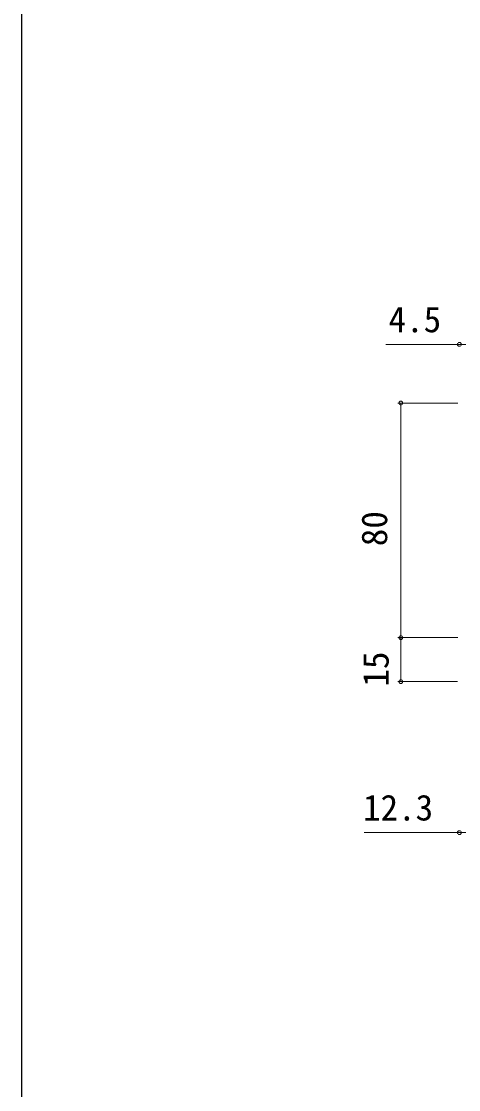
# Model space of a CAD drawing. Units: millimetres, scale not verified. Extents: x -525 to 525, y -785 to 780.
# Drawn here: x -525 to -375.8, y -386.4 to -22.1 of the extents above; entities that cross this region are included whole.
import ezdxf
from ezdxf.enums import TextEntityAlignment as Align

# ---------------------------------------------------------------- set-up
doc = ezdxf.new("R2010")
doc.units = ezdxf.units.MM
doc.header["$LTSCALE"] = 4
doc.layers.add('0-5_YKK_D', color=6, linetype='Continuous', lineweight=18)
doc.layers.add('0-6_YKK_ZWAK', color=7, linetype='Continuous')
doc.styles.add('ＭＳ ゴシック', font='')
doc.styles.get('ＭＳ ゴシック').set_extended_font_data('MS Gothic')

msp = doc.modelspace()

# ---------------------------------------------------------------- linework, layer by layer
at = {"layer": '0-5_YKK_D', "color": 30}
for p, q in [((-376.005, -152.278), (-396.505, -152.278)), ((-395.505, -232.278), (-395.505, -152.278)), ((-376.005, -232.278), (-396.505, -232.278))]:
    msp.add_line(p, q, dxfattribs=at)
at = {"layer": '0-5_YKK_D'}
for p, q in [((-376.005, -232.278), (-396.505, -232.278)), ((-395.505, -232.278), (-395.505, -247.278)), ((-376.205, -247.278), (-396.505, -247.278))]:
    msp.add_line(p, q, dxfattribs=at)
for points in [[(-371.005, -132.278), (-375.505, -132.278), (-400.555, -132.278)], [(-363.205, -298.778), (-375.505, -298.778), (-408.055, -298.778)]]:
    msp.add_lwpolyline(points, dxfattribs=at)
for centre in [(-375.505, -132.278), (-395.505, -232.278), (-395.505, -247.278), (-375.505, -298.778)]:
    msp.add_circle(centre, 0.637, dxfattribs=at)
at = {"layer": '0-5_YKK_D', "color": 30}
for centre in [(-395.505, -152.278), (-395.505, -232.278)]:
    msp.add_circle(centre, 0.637, dxfattribs=at)
at = {"layer": '0-6_YKK_ZWAK'}
msp.add_line((-525, 745.4), (-525, -784.6), dxfattribs=at)

# ---------------------------------------------------------------- texts
at = {"layer": '0-5_YKK_D', "style": 'ＭＳ ゴシック'}
for s, p in [('4.5', (-399.669, -130.778)), ('12.3', (-408.396, -297.278))]:
    msp.add_text(s, height=8.798, dxfattribs=at).set_placement(p, align=Align.BOTTOM_LEFT)
at = {"layer": '0-5_YKK_D', "color": 30, "style": 'ＭＳ ゴシック'}
msp.add_text('80', height=8.798, rotation=90, dxfattribs=at).set_placement((-397.505, -201.108), align=Align.BOTTOM_LEFT)
at = {"layer": '0-5_YKK_D', "style": 'ＭＳ ゴシック'}
msp.add_text('15', height=8.798, rotation=90, dxfattribs=at).set_placement((-397.005, -248.983), align=Align.BOTTOM_LEFT)

doc.saveas('drawing.dxf')
